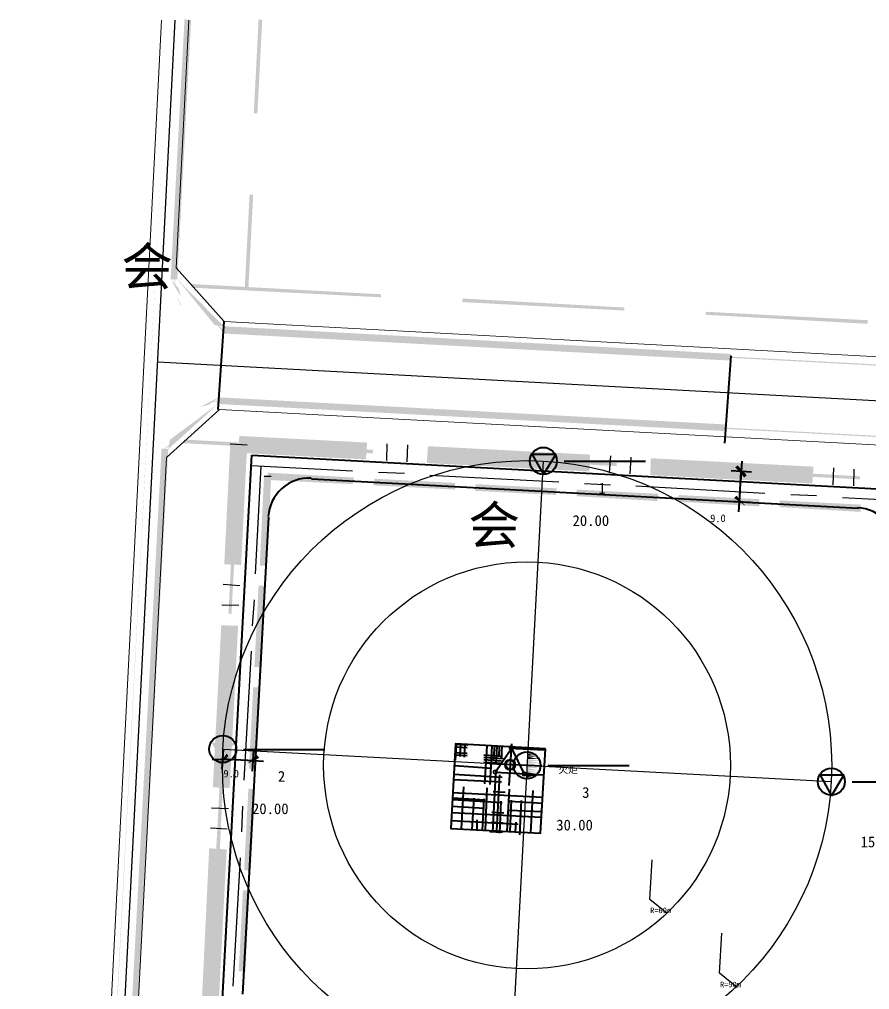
# Model space of a CAD drawing. Header units: metres. Extents: x 110 to 500, y 133 to 419.
# Drawn here: x 120.3 to 204.9, y 322.8 to 419.4 of the extents above; entities that cross this region are included whole.
import ezdxf

# ---------------------------------------------------------------- set-up
doc = ezdxf.new("R2010")
doc.units = ezdxf.units.M
for name, color, linetype in [('PDF_0', 7, 'Continuous'), ('PDF_0-道路边线', 7, 'Continuous'), ('PDF_AXIS', 7, 'Continuous'), ('PDF_c- 现状道路', 7, 'Continuous'), ('PDF_d-道路中心线', 7, 'Continuous'), ('PDF_d-道路红线', 7, 'Continuous'), ('PDF_DM-尺寸标注', 7, 'Continuous'), ('PDF_PP-COM', 7, 'Continuous'), ('PDF_REIND', 7, 'Continuous'), ('PDF_ROAD-CENT', 7, 'Continuous'), ('PDF_勘探点', 7, 'Continuous'), ('PDF_界区', 7, 'Continuous'), ('PDF_绿线', 7, 'Continuous'), ('PDF_设备基础', 7, 'Continuous')]:
    doc.layers.add(name, color=color, linetype=linetype)
doc.styles.add('CHINESE', font='宋体')

msp = doc.modelspace()

# ---------------------------------------------------------------- hatches: boundary and pattern name
at = {"layer": 'PDF_0'}
for points in [[(135.32, 393.5), (135.98, 393.5), (137.36, 419.3), (136.7, 419.36)], [(191.06, 385.4), (191.12, 386.06), (140.6, 388.82), (140.54, 388.1)], [(190.58, 378.38), (190.64, 379.04), (140.12, 381.74), (140.06, 381.08)], [(142.04, 376.22), (154.76, 375.56), (154.88, 377.24), (142.16, 377.9)], [(124.4, 189.5), (125.06, 189.44), (135.08, 376.58), (134.42, 376.64)], [(140.66, 365.12), (142.34, 365.06), (142.94, 377), (141.26, 377.12)], [(160.82, 375.2), (177.02, 374.36), (177.08, 376.04), (160.94, 376.88)], [(183.08, 374), (199.22, 373.16), (199.34, 374.84), (183.14, 375.68)], [(144.2, 365), (144.86, 365), (145.34, 373.88), (144.62, 373.88)], [(144.98, 373.52), (153.5, 373.1), (153.56, 373.76), (144.98, 374.24)], [(155.54, 372.98), (163.64, 372.56), (163.64, 373.22), (155.6, 373.64)], [(165.62, 372.44), (173.72, 372.02), (173.78, 372.68), (165.68, 373.1)], [(175.76, 371.9), (183.8, 371.42), (183.86, 372.14), (175.76, 372.56)], [(185.84, 371.36), (193.94, 370.88), (193.94, 371.6), (185.9, 372.02)], [(195.92, 370.82), (204.02, 370.34), (204.08, 371.06), (195.98, 371.48)], [(143.66, 354.92), (144.32, 354.86), (144.74, 362.96), (144.08, 363.02)], [(139.52, 342.92), (141.2, 342.86), (142.04, 359), (140.36, 359.06)], [(143.12, 344.78), (143.84, 344.78), (144.26, 352.88), (143.54, 352.88)], [(142.64, 334.7), (143.3, 334.64), (143.72, 342.74), (143.06, 342.8)], [(138.38, 320.66), (140.06, 320.6), (140.9, 336.74), (139.16, 336.86)], [(142.1, 324.62), (142.76, 324.56), (143.18, 332.66), (142.52, 332.66)]]:
    msp.add_hatch(color=7, dxfattribs=at).paths.add_polyline_path(points)
h = msp.add_hatch(color=7, dxfattribs=at)
h.paths.add_polyline_path([(136.82, 389.78), (136.82, 389.78), (137.36, 390.26), (137.36, 390.26), (137.66, 389.12), (137.66, 389.12), (138.56, 388.58), (138.56, 388.58), (138.02, 389.66), (138.02, 389.66), (139.52, 388.28), (139.52, 388.28), (138.8, 389.18), (138.8, 389.18), (140.54, 388.1), (139.7, 388.94), (139.7, 388.94), (140.6, 388.82), (135.98, 393.5), (136.1, 392.6), (136.1, 392.6), (135.32, 393.5), (135.32, 393.5), (136.34, 391.76), (136.34, 391.76), (135.44, 392.48), (135.44, 392.48), (136.76, 390.92), (135.74, 391.52), (135.74, 391.52), (136.22, 390.56), (136.22, 390.56)])
h.paths.add_polyline_path([(136.22, 390.56), (136.22, 390.56), (135.74, 391.52), (135.74, 391.52), (136.76, 390.92), (136.76, 390.92), (136.76, 390.92), (135.44, 392.48), (135.44, 392.48), (136.34, 391.76), (136.34, 391.76), (136.1, 392.6), (136.1, 392.6), (135.98, 393.5), (135.98, 393.5), (139.7, 388.94), (139.7, 388.94), (140.54, 388.1), (138.8, 389.18), (138.8, 389.18), (139.52, 388.28), (139.52, 388.28), (138.02, 389.66), (138.02, 389.66), (138.56, 388.58), (138.56, 388.58), (137.66, 389.12), (137.66, 389.12), (137.36, 390.26), (137.36, 390.26), (136.82, 389.78), (136.82, 389.78)])
h = msp.add_hatch(color=7, dxfattribs=at)
h.paths.add_polyline_path([(135.5, 379.58), (135.5, 379.58), (134.96, 378.68), (134.96, 378.68), (136.04, 379.16), (136.04, 379.16), (134.6, 377.66), (134.6, 377.66), (135.56, 378.38), (135.56, 378.38), (134.42, 376.64), (135.26, 377.54), (135.26, 377.54), (135.08, 376.58), (140.06, 381.08), (139.16, 381.02), (139.16, 381.02), (140.12, 381.74), (140.12, 381.74), (138.26, 380.78), (138.26, 380.78), (139.04, 381.68), (139.04, 381.68), (137.42, 380.42), (137.42, 380.42), (138.02, 381.44), (138.02, 381.44), (137.06, 380.96), (137.06, 380.96), (136.22, 380.36), (136.22, 380.36), (136.64, 379.88)])
h.paths.add_polyline_path([(136.64, 379.88), (136.64, 379.88), (136.64, 379.88), (136.22, 380.36), (136.22, 380.36), (137.06, 380.96), (137.06, 380.96), (138.02, 381.44), (138.02, 381.44), (137.42, 380.42), (137.42, 380.42), (139.04, 381.68), (139.04, 381.68), (138.26, 380.78), (138.26, 380.78), (139.16, 381.02), (139.16, 381.02), (140.06, 381.08), (140.06, 381.08), (135.26, 377.54), (135.26, 377.54), (134.42, 376.64), (135.56, 378.38), (135.56, 378.38), (134.6, 377.66), (134.6, 377.66), (136.04, 379.16), (136.04, 379.16), (134.96, 378.68), (134.96, 378.68), (135.5, 379.58), (135.5, 379.58)])
h = msp.add_hatch(color=7, dxfattribs=at)
h.paths.add_polyline_path([(192.44, 373.76), (192.68, 374), (191.54, 374.78), (191.54, 374.78)])
h.paths.add_polyline_path([(191.54, 374.78), (191.78, 374.96), (191.78, 374.96), (192.68, 374)])
h = msp.add_hatch(color=7, dxfattribs=at)
h.paths.add_polyline_path([(192.26, 370.76), (192.56, 370.94), (191.66, 371.96), (191.42, 371.72)])
h.paths.add_polyline_path([(191.42, 371.72), (192.56, 370.94), (192.56, 370.94), (192.26, 370.76)])
h = msp.add_hatch(color=7, dxfattribs=at)
h.paths.add_polyline_path([(139.88, 345.38), (140.12, 345.14), (141.08, 346.04), (140.9, 346.28)])
h.paths.add_polyline_path([(140.9, 346.28), (140.12, 345.14), (140.12, 345.14), (139.88, 345.38)])
h = msp.add_hatch(color=7, dxfattribs=at)
h.paths.add_polyline_path([(143.12, 344.96), (143.12, 344.96), (143.9, 346.16), (143.9, 346.16)])
h.paths.add_polyline_path([(143.9, 346.16), (144.14, 345.86), (144.14, 345.86), (142.94, 345.26)])
at = {"layer": 'PDF_c- 现状道路'}
h = msp.add_hatch(color=7, dxfattribs=at)
h.paths.add_polyline_path([(120.5, 142.46), (131.12, 338.72), (131.12, 338.72), (135.32, 419.3), (131, 338.72), (131, 338.72), (135.14, 419.3)])
h.paths.add_polyline_path([(135.14, 419.3), (131, 338.72), (131, 338.72), (135.32, 419.3), (131.12, 338.72), (131.12, 338.72), (120.62, 142.46)])
for points in [[(135.62, 393.8), (135.74, 393.8), (137.06, 419.3), (136.94, 419.3)], [(460.58, 371.18), (460.58, 371.3), (140.48, 388.52), (140.42, 388.4)], [(460.16, 364.1), (460.16, 364.22), (140.06, 381.44), (140.06, 381.32)]]:
    msp.add_hatch(color=7, dxfattribs=at).paths.add_polyline_path(points)
h = msp.add_hatch(color=7, dxfattribs=at)
h.paths.add_polyline_path([(136.88, 390.08), (136.88, 390.08), (137, 390.2), (137, 390.2), (137.66, 389.42), (137.66, 389.42), (137.72, 389.54), (137.72, 389.54), (138.5, 388.88), (138.5, 388.88), (138.56, 389), (138.56, 389), (139.46, 388.58), (139.46, 388.58), (139.46, 388.7), (139.46, 388.7), (140.42, 388.4), (140.48, 388.52), (135.74, 393.8), (135.62, 393.8), (135.62, 393.8), (135.8, 392.78), (135.8, 392.78), (135.62, 392.78), (135.62, 392.78), (136.04, 391.88), (136.04, 391.88), (135.86, 391.82), (135.86, 391.82), (136.34, 390.92)])
h.paths.add_polyline_path([(136.34, 390.92), (136.34, 390.92), (136.4, 390.98), (135.86, 391.82), (135.86, 391.82), (136.04, 391.88), (136.04, 391.88), (135.62, 392.78), (135.62, 392.78), (135.8, 392.78), (135.8, 392.78), (135.74, 393.8), (135.74, 393.8), (140.42, 388.4), (139.46, 388.7), (139.46, 388.7), (139.46, 388.58), (139.46, 388.58), (138.56, 389), (138.56, 389), (138.5, 388.88), (138.5, 388.88), (137.72, 389.54), (137.72, 389.54), (137.66, 389.42), (137.66, 389.42), (137, 390.2), (137, 390.2), (136.88, 390.08), (136.88, 390.08)])
h = msp.add_hatch(color=7, dxfattribs=at)
h.paths.add_polyline_path([(135.68, 379.4), (135.68, 379.4), (135.8, 379.34), (135.8, 379.34), (135.2, 378.56), (135.2, 378.56), (135.32, 378.5), (135.32, 378.5), (134.84, 377.6), (134.84, 377.6), (134.96, 377.6), (134.96, 377.6), (134.72, 376.64), (134.84, 376.64), (140.06, 381.32), (140.06, 381.44), (140.06, 381.44), (139.1, 381.26), (139.1, 381.26), (139.1, 381.44), (139.1, 381.44), (138.14, 381.08), (138.08, 381.2), (138.08, 381.2), (138.08, 381.2), (137.24, 380.66), (137.24, 380.66), (137.18, 380.78), (137.18, 380.78), (136.4, 380.18), (136.4, 380.18), (136.46, 380.06)])
h.paths.add_polyline_path([(136.46, 380.06), (136.46, 380.06), (136.46, 380.06), (136.4, 380.18), (136.4, 380.18), (137.18, 380.78), (137.18, 380.78), (137.24, 380.66), (137.24, 380.66), (138.08, 381.2), (138.14, 381.08), (138.14, 381.08), (138.14, 381.08), (139.1, 381.44), (139.1, 381.44), (139.1, 381.26), (139.1, 381.26), (140.06, 381.32), (140.06, 381.32), (134.72, 376.64), (134.96, 377.6), (134.96, 377.6), (134.84, 377.6), (134.84, 377.6), (135.32, 378.5), (135.32, 378.5), (135.2, 378.56), (135.2, 378.56), (135.8, 379.34), (135.8, 379.34), (135.68, 379.4), (135.68, 379.4)])
h = msp.add_hatch(color=7, dxfattribs=at)
h.paths.add_polyline_path([(122.12, 142.46), (132.8, 338.66), (132.8, 338.66), (134.84, 376.64), (134.72, 376.64), (132.68, 338.66), (132.68, 338.66)])
h.paths.add_polyline_path([(132.68, 338.66), (132.68, 338.66), (134.72, 376.64), (134.84, 376.64), (132.8, 338.66), (132.8, 338.66), (122.3, 142.46)])
at = {"layer": 'PDF_勘探点'}
for points in [[(140.54, 345.38), (141.68, 347.36), (139.4, 347.36)], [(170.84, 346.34), (171.32, 346.34), (171.08, 346.4)], [(170.84, 346.28), (171.5, 346.28), (171.32, 346.34)], [(171.08, 343.76), (171.32, 343.82), (170.84, 343.82)]]:
    msp.add_hatch(color=7, dxfattribs=at).paths.add_polyline_path(points)
h = msp.add_hatch(color=7, dxfattribs=at)
h.paths.add_polyline_path([(170.84, 346.1), (171.68, 346.1), (171.5, 346.28), (170.84, 346.28)])
h.paths.add_polyline_path([(170.84, 346.28), (170.84, 346.28), (171.5, 346.28), (171.68, 346.1)])
h = msp.add_hatch(color=7, dxfattribs=at)
h.paths.add_polyline_path([(170.84, 345.98), (171.86, 345.98), (171.68, 346.1), (170.84, 346.1)])
h.paths.add_polyline_path([(170.84, 346.1), (170.84, 346.1), (171.68, 346.1), (171.86, 345.98)])
h = msp.add_hatch(color=7, dxfattribs=at)
h.paths.add_polyline_path([(170.84, 345.74), (171.98, 345.74), (171.86, 345.98), (170.84, 345.98)])
h.paths.add_polyline_path([(170.84, 345.98), (170.84, 345.98), (171.86, 345.98), (171.98, 345.74)])
h = msp.add_hatch(color=7, dxfattribs=at)
h.paths.add_polyline_path([(170.84, 345.56), (172.1, 345.56), (171.98, 345.74), (170.84, 345.74)])
h.paths.add_polyline_path([(170.84, 345.74), (170.84, 345.74), (171.98, 345.74), (172.1, 345.56)])
h = msp.add_hatch(color=7, dxfattribs=at)
h.paths.add_polyline_path([(170.84, 345.32), (172.16, 345.32), (172.1, 345.56), (170.84, 345.56)])
h.paths.add_polyline_path([(170.84, 345.56), (170.84, 345.56), (172.1, 345.56), (172.16, 345.32)])
h = msp.add_hatch(color=7, dxfattribs=at)
h.paths.add_polyline_path([(170.84, 345.08), (172.22, 345.08), (172.16, 345.32), (170.84, 345.32)])
h.paths.add_polyline_path([(170.84, 345.32), (170.84, 345.32), (172.16, 345.32), (172.22, 345.08)])
h = msp.add_hatch(color=7, dxfattribs=at)
h.paths.add_polyline_path([(170.84, 344.84), (172.16, 344.84), (172.22, 345.08), (170.84, 345.08)])
h.paths.add_polyline_path([(170.84, 345.08), (170.84, 345.08), (172.22, 345.08), (172.16, 344.84)])
h = msp.add_hatch(color=7, dxfattribs=at)
h.paths.add_polyline_path([(170.84, 344.6), (172.1, 344.6), (172.16, 344.84), (170.84, 344.84)])
h.paths.add_polyline_path([(170.84, 344.84), (170.84, 344.84), (172.16, 344.84), (172.1, 344.6)])
h = msp.add_hatch(color=7, dxfattribs=at)
h.paths.add_polyline_path([(170.84, 344.42), (172.04, 344.42), (172.1, 344.6), (170.84, 344.6)])
h.paths.add_polyline_path([(170.84, 344.6), (170.84, 344.6), (172.1, 344.6), (172.04, 344.42)])
h = msp.add_hatch(color=7, dxfattribs=at)
h.paths.add_polyline_path([(170.84, 344.24), (171.86, 344.24), (172.04, 344.42), (170.84, 344.42)])
h.paths.add_polyline_path([(170.84, 344.42), (170.84, 344.42), (172.04, 344.42), (171.86, 344.24)])
h = msp.add_hatch(color=7, dxfattribs=at)
h.paths.add_polyline_path([(170.84, 344.06), (171.74, 344.06), (171.86, 344.24), (170.84, 344.24)])
h.paths.add_polyline_path([(170.84, 344.24), (170.84, 344.24), (171.86, 344.24), (171.74, 344.06)])
h = msp.add_hatch(color=7, dxfattribs=at)
h.paths.add_polyline_path([(170.84, 343.94), (171.56, 343.94), (171.74, 344.06), (170.84, 344.06)])
h.paths.add_polyline_path([(170.84, 344.06), (170.84, 344.06), (171.74, 344.06), (171.56, 343.94)])
h = msp.add_hatch(color=7, dxfattribs=at)
h.paths.add_polyline_path([(170.84, 343.82), (171.32, 343.82), (171.56, 343.94), (170.84, 343.94)])
h.paths.add_polyline_path([(170.84, 343.94), (170.84, 343.94), (171.56, 343.94), (171.32, 343.82)])
at = {"layer": 'PDF_绿线'}
for points in [[(143.6, 410), (143.96, 410), (144.44, 419.3), (144.08, 419.36)], [(142.7, 392.54), (143.06, 392.54), (143.54, 401.9), (143.18, 401.9)], [(156.26, 391.7), (156.26, 392), (137.42, 393.02), (137.42, 392.66)], [(180.5, 390.38), (180.5, 390.68), (164.36, 391.58), (164.36, 391.22)], [(204.74, 389.06), (204.74, 389.42), (188.6, 390.26), (188.6, 389.96)], [(155.48, 376.16), (155.48, 376.52), (136.64, 377.54), (136.64, 377.18)], [(141.08, 360.2), (141.38, 360.2), (142.28, 377.06), (141.92, 377.06)], [(179.72, 374.9), (179.72, 375.2), (163.58, 376.1), (163.52, 375.74)], [(203.96, 373.58), (203.96, 373.88), (187.82, 374.78), (187.76, 374.42)], [(139.82, 335.96), (140.18, 335.96), (140.96, 352.1), (140.66, 352.1)], [(138.56, 311.72), (138.92, 311.66), (139.76, 327.86), (139.4, 327.86)]]:
    msp.add_hatch(color=7, dxfattribs=at).paths.add_polyline_path(points)

# ---------------------------------------------------------------- linework, layer by layer
at = {"layer": 'PDF_0', "color": 7, "lineweight": 40}
for points in [[(140.06, 380.54), (140.66, 389.3)], [(190.52, 377.18), (191.12, 385.88)], [(192.2, 375.38), (192.08, 373.34)], [(193.16, 374.3), (191.12, 374.42)], [(191.9, 370.34), (192.02, 372.38)], [(190.94, 371.42), (192.98, 371.3)], [(140.54, 346.7), (140.42, 344.72)], [(139.46, 345.74), (141.5, 345.68)], [(143.48, 344.54), (143.6, 346.58)], [(144.56, 345.5), (142.52, 345.62)]]:
    msp.add_lwpolyline(points, dxfattribs=at)
at = {"layer": 'PDF_0', "color": 1}
for points in [[(141.26, 377.12), (142.94, 377)], [(156.86, 377.12), (156.8, 375.44)], [(158.9, 377), (158.84, 375.32)], [(179.12, 375.92), (179, 374.24)], [(181.16, 375.8), (181.04, 374.12)], [(201.32, 374.72), (201.26, 373.04)], [(203.36, 374.6), (203.3, 372.92)], [(140.54, 363.14), (142.22, 363.02)], [(140.42, 361.1), (142.1, 361.04)], [(139.4, 340.88), (141.08, 340.82)], [(139.28, 338.9), (140.96, 338.78)]]:
    msp.add_lwpolyline(points, dxfattribs=at)
at = {"layer": 'PDF_0', "color": 2}
msp.add_lwpolyline([(144.62, 373.88), (145.34, 373.88)], dxfattribs=at)
at = {"layer": 'PDF_0-道路边线', "color": 3, "lineweight": 40}
for points in [[(138.74, 289.22), (143.42, 375.98)], [(143.42, 375.98), (235.88, 371)], [(149.36, 373.64), (203.78, 370.7)], [(142.52, 322.34), (145.1, 369.8)]]:
    msp.add_lwpolyline(points, dxfattribs=at)
for centre, start, end in [((149.09, 369.65), 86.91812, 176.91848), ((203.51, 366.71), -3.08168, 86.91868)]:
    msp.add_arc(centre, 4.05, start, end, dxfattribs=at)
at = {"layer": 'PDF_AXIS', "color": 3, "lineweight": 40}
for points in [[(164.9, 347.12), (163.76, 347.18), (163.64, 345.62)], [(163.64, 346.94), (164.84, 346.88)], [(164.18, 347.24), (164.12, 345.98)], [(164.6, 347.12), (164.54, 345.92)], [(166.82, 347.06), (166.58, 343.28)], [(167.3, 347.06), (167.12, 343.22)], [(167.48, 345.56), (167.6, 347.06)], [(170.54, 344.24), (169.28, 346.82), (167.66, 344.42), (172.46, 344.18)], [(167.72, 345.2), (167.84, 347.06)], [(168.02, 346.04), (168.08, 347)], [(168.26, 345.8), (168.32, 347)], [(168.98, 346.82), (172.58, 346.64)], [(163.64, 346.4), (164.84, 346.34)], [(163.7, 346.16), (164.84, 346.1)], [(166.52, 346.16), (168.38, 346.04)], [(166.52, 345.92), (168.44, 345.8)], [(163.58, 345.08), (167.3, 344.84)], [(166.52, 345.68), (168.26, 345.56)], [(166.52, 345.44), (168.2, 345.32)], [(163.52, 344.24), (168.32, 343.94)], [(167.66, 344.24), (167.36, 338.42)], [(168.08, 344.18), (167.78, 338.6)], [(163.52, 343.7), (168.26, 343.46)], [(164.48, 342.98), (164.24, 338.78)], [(166.82, 342.86), (166.64, 338.66)], [(172.34, 341.9), (163.4, 342.38)], [(167.42, 342.5), (168.62, 342.44)], [(169.04, 342.74), (168.8, 338.54)], [(171.38, 342.62), (171.14, 338.42)], [(166.58, 340.82), (163.34, 341)], [(166.64, 341.66), (163.4, 341.84)], [(163.4, 341.72), (168.32, 341.42)], [(165.5, 341.84), (165.32, 338.72)], [(166.52, 341.78), (166.34, 338.66)], [(168.2, 341.54), (168.08, 338.36)], [(169.22, 341.66), (169.1, 338.54)], [(169.1, 341.54), (172.34, 341.36)], [(170.24, 341.6), (170.06, 338.18)], [(172.22, 339.92), (163.34, 340.4)], [(167.3, 340.46), (168.5, 340.4)], [(169.04, 340.64), (172.28, 340.52)], [(163.28, 339.62), (169.94, 339.26)], [(165.8, 339.68), (165.8, 338.72)], [(167.24, 339.44), (168.44, 339.38)], [(169.7, 339.44), (169.64, 338.48)], [(168.38, 338.42), (167.12, 338.48)]]:
    msp.add_lwpolyline(points, dxfattribs=at)
at = {"layer": 'PDF_AXIS', "color": 3, "lineweight": 0}
for centre, radius in [((169.25, 346.85), 0.15), ((169.13, 345.17), 0.39), ((167.63, 344.45), 0.15), ((170.51, 344.27), 0.15)]:
    msp.add_circle(centre, radius, dxfattribs=at)
at = {"layer": 'PDF_d-道路中心线', "color": 1}
for points in [[(135.74, 419.3), (121.76, 146.18), (121.58, 142.46)], [(134, 385.28), (468.98, 367.22)]]:
    msp.add_lwpolyline(points, dxfattribs=at)
at = {"layer": 'PDF_d-道路红线', "color": 5, "lineweight": 5}
for points in [[(134.42, 419.3), (120.44, 146.24), (120.26, 142.46)], [(137.12, 419.3), (135.86, 394.64), (140.66, 389.3)], [(140.66, 389.3), (304.22, 380.48), (321.08, 379.58), (459.74, 372.14)], [(140.18, 380.54), (134.9, 375.74), (129.44, 270.02)], [(140.18, 380.54), (303.8, 371.72), (320.6, 370.82), (459.26, 363.38)]]:
    msp.add_lwpolyline(points, dxfattribs=at)
at = {"layer": 'PDF_DM-尺寸标注', "color": 7, "lineweight": 40}
for points in [[(191.96, 371.36), (192.14, 374.36)], [(143.54, 345.56), (140.48, 345.74)]]:
    msp.add_lwpolyline(points, dxfattribs=at)
at = {"layer": 'PDF_PP-COM', "color": 7}
for points in [[(169.22, 314.78), (172.46, 375.38)], [(201.14, 343.46), (140.54, 346.7)]]:
    msp.add_lwpolyline(points, dxfattribs=at)
at = {"layer": 'PDF_PP-COM', "color": 4}
for points in [[(183.02, 331.76), (183.26, 335.72)], [(184.76, 330.38), (183.02, 331.76)], [(189.98, 324.44), (190.22, 328.4)], [(191.72, 323), (189.98, 324.44)]]:
    msp.add_lwpolyline(points, dxfattribs=at)
for centre, radius in [((170.81, 345.106), 30.334), ((170.81, 345.107), 20.253)]:
    msp.add_circle(centre, radius, dxfattribs=at)
at = {"layer": 'PDF_REIND', "color": 1, "lineweight": 40}
for points in [[(169.04, 343.1), (169.28, 347.24)], [(172.28, 345.02), (167.06, 345.26)]]:
    msp.add_lwpolyline(points, dxfattribs=at)
at = {"layer": 'PDF_ROAD-CENT', "color": 6}
for points in [[(143.36, 374.96), (153.44, 374.42)], [(143.78, 364.16), (144.32, 374.9)], [(156.02, 374.3), (158.6, 374.18)], [(161.12, 374), (173.96, 373.34)], [(176.54, 373.16), (179.12, 373.04)], [(181.64, 372.92), (194.48, 372.2)], [(197.06, 372.08), (199.64, 371.96)], [(202.22, 371.78), (215, 371.12)], [(143.48, 359), (143.66, 361.58)], [(142.64, 343.64), (143.36, 356.48)], [(142.4, 338.48), (142.52, 341.06)], [(141.56, 323.12), (142.28, 335.9)]]:
    msp.add_lwpolyline(points, dxfattribs=at)
at = {"layer": 'PDF_勘探点', "color": 5, "lineweight": 40}
for points in [[(172.46, 374.06), (173.66, 376.04), (171.32, 376.04)], [(201.14, 342.08), (202.34, 344.12), (200, 344.12)]]:
    msp.add_lwpolyline(points, close=True, dxfattribs=at)
for points in [[(174.5, 375.38), (182.6, 375.38)], [(142.58, 346.7), (150.68, 346.7)], [(172.88, 345.08), (180.98, 345.08)], [(203.18, 343.46), (211.28, 343.46)]]:
    msp.add_lwpolyline(points, dxfattribs=at)
for centre in [(172.43, 375.41), (140.51, 346.73), (170.81, 345.11), (201.11, 343.49)]:
    msp.add_circle(centre, 1.35, dxfattribs=at)
at = {"layer": 'PDF_界区', "color": 7, "lineweight": 40}
msp.add_lwpolyline([(172.64, 346.76), (163.7, 347.24), (163.22, 338.84), (172.16, 338.36)], close=True, dxfattribs=at)
at = {"layer": 'PDF_设备基础', "color": 7, "lineweight": 0}
for centre in [(169.25, 346.85), (167.63, 344.45), (170.51, 344.27)]:
    msp.add_circle(centre, 0.21, dxfattribs=at)
at = {"layer": 'PDF_设备基础', "color": 7, "lineweight": 40}
msp.add_circle((169.13, 345.17), 0.51, dxfattribs=at)

# ---------------------------------------------------------------- texts
at = {"attachment_point": 7, "style": 'CHINESE'}
for s, insert, char_height in [('会', (130.4, 392.476), 3.774), ('会', (164.96, 366.736), 3.774), ('9.0', (189.05, 369.309), 0.7548), ('火炬', (173.947, 344.248), 0.679), ('9.0', (140.579, 343.904), 0.7548), ('R=60m', (183.07, 330.392), 0.5565), ('R=90m', (190.03, 323.012), 0.5565)]:
    msp.add_mtext(s, dxfattribs=dict(at, insert=insert, char_height=char_height))
at = {"color": 5, "attachment_point": 7, "style": 'CHINESE'}
for s, insert, char_height in [('1', (177.92, 372.158), 1.073), ('20.00', (175.34, 368.918), 1.0728), ('2', (146, 343.478), 1.073), ('3', (176.3, 341.858), 1.073), ('20.00', (143.42, 340.238), 1.0728), ('30.00', (173.72, 338.618), 1.0728), ('15.00', (204.02, 336.938), 1.0728)]:
    msp.add_mtext(s, dxfattribs=dict(at, insert=insert, char_height=char_height))

doc.saveas('drawing.dxf')
